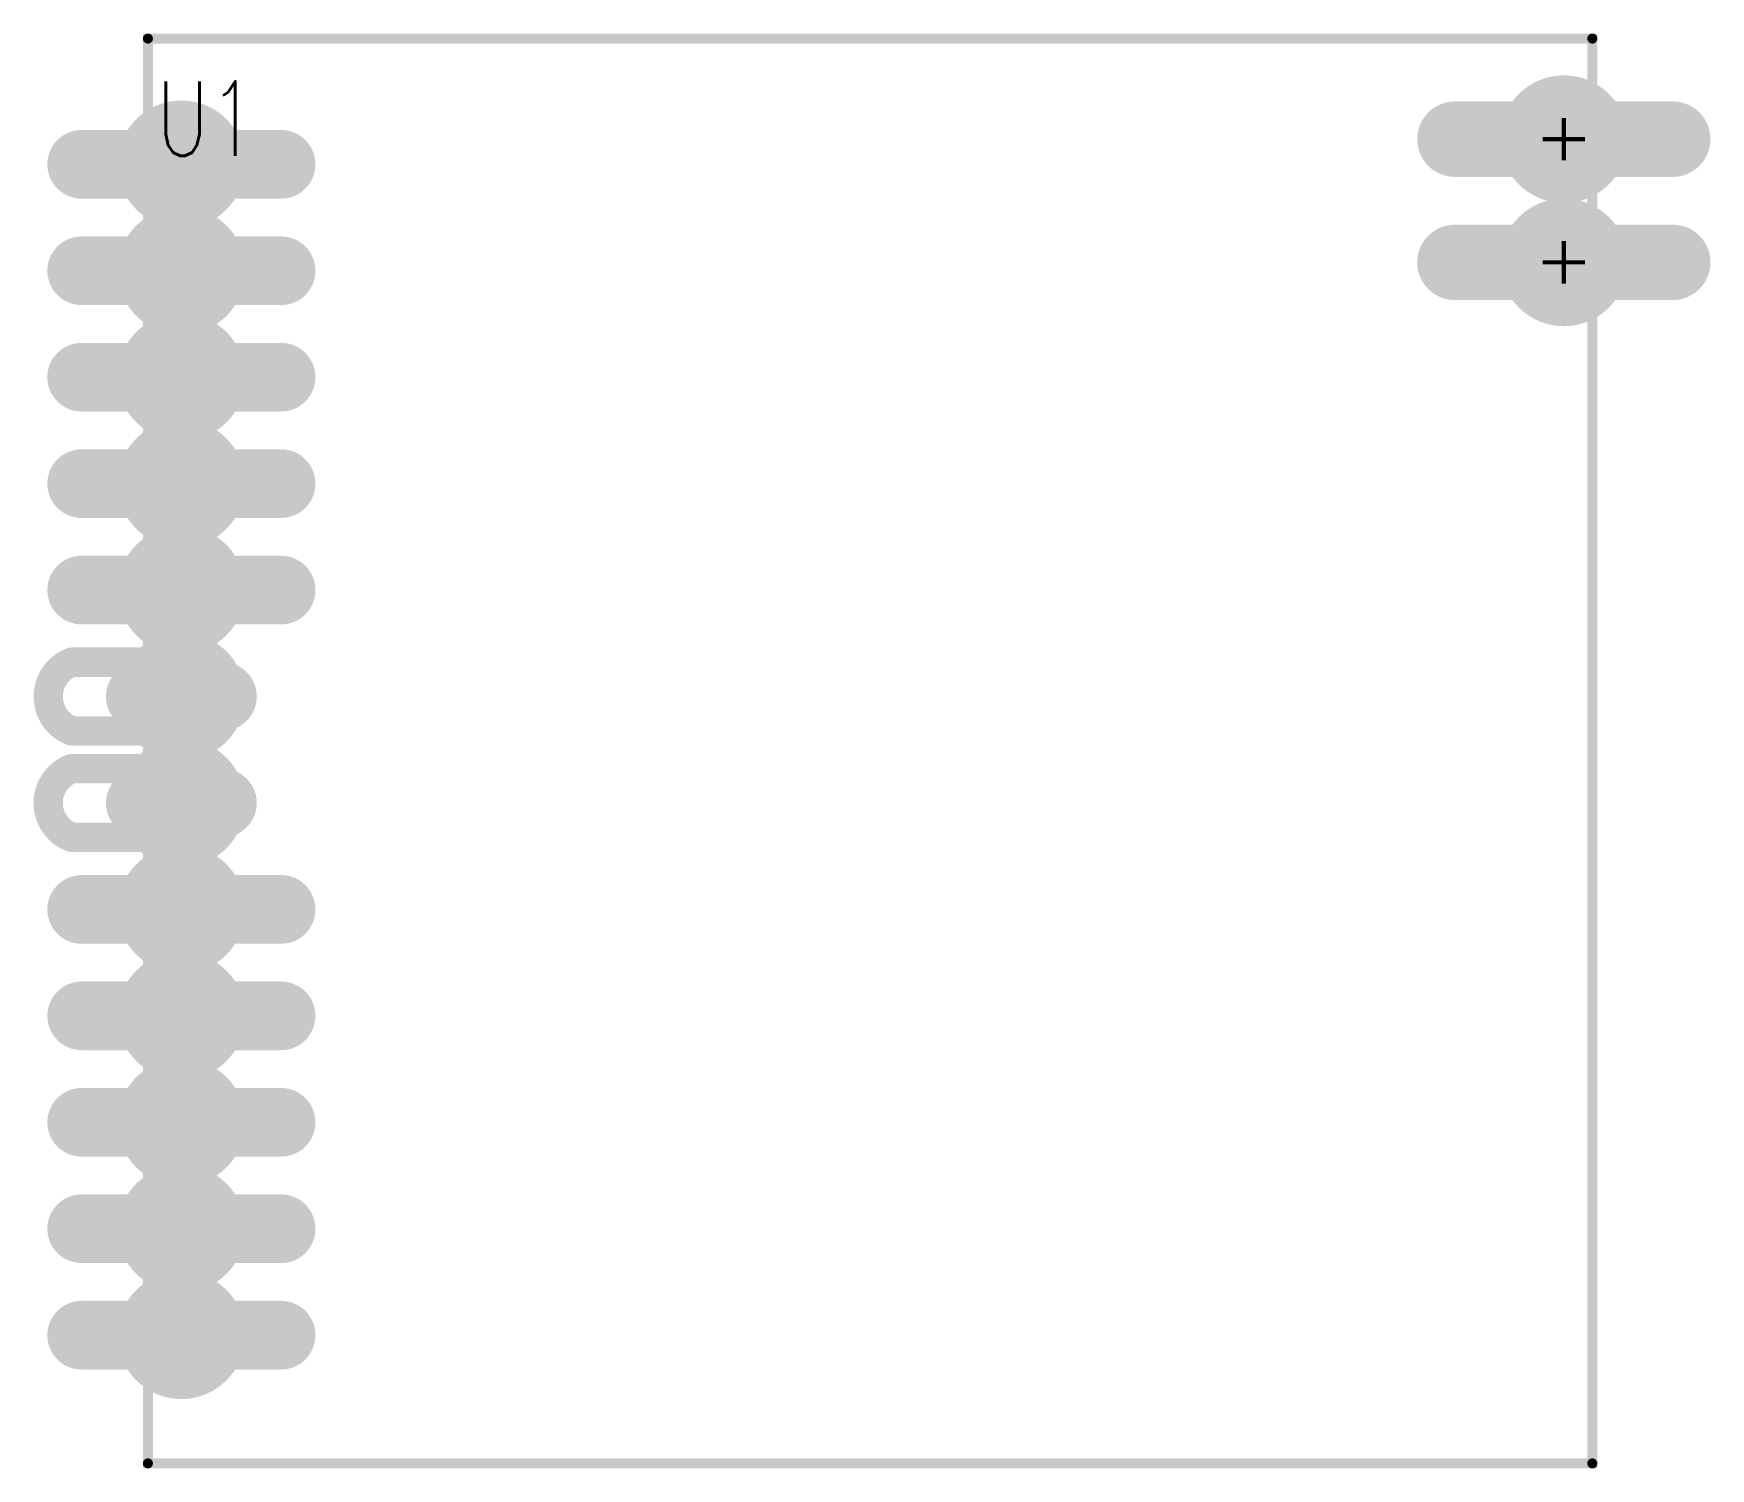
# Model space of a CAD drawing. Extents: x 6842 to 7630, y -1517 to -843.
import ezdxf

# ---------------------------------------------------------------- set-up
doc = ezdxf.new("R2010")
doc.units = 0
doc.linetypes.add('TRMIDX_5', pattern=[2, 1, 1])
doc.linetypes.add('TRMIDX_6', pattern=[2, 1, 1])
for name, color, linetype in [('DRIL_PLTE_THRU_01', 16, 'CONTINUOUS'), ('DRIL_PLTE_THRU_02', 176, 'CONTINUOUS'), ('DRIL_SYMBOL', 254, 'CONTINUOUS'), ('PADS_BOT', 5, 'CONTINUOUS'), ('PADS_INNER', 1, 'CONTINUOUS'), ('PADS_TOP', 1, 'CONTINUOUS'), ('PART_NAME_01', 254, 'CONTINUOUS'), ('PART_TOP_2DLINE_01', 254, 'CONTINUOUS'), ('PART_TOP_COPPER_01', 254, 'CONTINUOUS')]:
    doc.layers.add(name, color=color, linetype=linetype)
doc.styles.add('W5', font='simplex', dxfattribs={"width": 0.75})

# ---------------------------------------------------------------- blocks, each defined once
blk = doc.blocks.new('SMOOTH_13$7795275591')
at = {"const_width": 6.89}
blk.add_lwpolyline([(-3.44, 0, 1), (3.44, 0, 1)], format="xyb", close=True, dxfattribs=at)
blk = doc.blocks.new('SMOOTH_4$7244094488')
at = {"const_width": 2.36}
blk.add_lwpolyline([(-1.18, 0, 1), (1.18, 0, 1)], format="xyb", close=True, dxfattribs=at)
blk = doc.blocks.new('PART_BODY_TOP_1')
at = {"layer": 'PART_TOP_2DLINE_01', "const_width": 4.72}
blk.add_lwpolyline([(674.8, -614.17), (674.8, 55.12), (-3.94, 55.12), (-3.94, -614.17)], close=True, dxfattribs=at)
at = {"layer": 'PART_TOP_COPPER_01', "linetype": 'TRMIDX_5', "const_width": 13.78}
blk.add_lwpolyline([(-6.69, -237.8), (-39.76, -237.8, 0.682154), (-39.76, -270.08), (-6.69, -270.08)], format="xyb", close=True, dxfattribs=at)
at = {"layer": 'PART_TOP_COPPER_01', "linetype": 'TRMIDX_6', "const_width": 13.78}
blk.add_lwpolyline([(-6.69, -287.8), (-39.76, -287.8, 0.682154), (-39.76, -320.08), (-6.69, -320.08)], format="xyb", close=True, dxfattribs=at)
at = {"layer": 'PART_TOP_2DLINE_01'}
for p in [(-3.94, 55.12), (674.8, 55.12), (-3.94, -614.17), (674.8, -614.17)]:
    blk.add_blockref('SMOOTH_4$7244094488', p, dxfattribs=at)
at = {"layer": 'PART_TOP_COPPER_01'}
for p in [(-39.76, -237.8), (-6.69, -237.8), (-39.76, -270.08), (-6.69, -270.08), (-39.76, -287.8), (-6.69, -287.8), (-39.76, -320.08), (-6.69, -320.08)]:
    blk.add_blockref('SMOOTH_13$7795275591', p, dxfattribs=at)
blk = doc.blocks.new('DRIL_HOLE_0')
blk.add_lwpolyline([(0, 0, 1), (0, 0, 1)], format="xyb", close=True)
blk = doc.blocks.new('PAD_0')
at = {"const_width": 30}
blk.add_lwpolyline([(0, -15, 1), (0, 15, 1)], format="xyb", close=True, dxfattribs=at)
blk = doc.blocks.new('PAD_1')
blk.add_lwpolyline([(0, 0, 1), (0, 0, 1)], format="xyb", close=True)
blk = doc.blocks.new('PAD_2')
at = {"const_width": 16.14}
blk.add_lwpolyline([(-46.85, -8.07), (46.85, -8.07, 1), (46.85, 8.07), (-46.85, 8.07, 1)], format="xyb", close=True, dxfattribs=at)
blk = doc.blocks.new('STK_TOP_3')
at = {"layer": 'DRIL_PLTE_THRU_01'}
blk.add_blockref('DRIL_HOLE_0', (0, 0), dxfattribs=at)
at = {"layer": 'DRIL_PLTE_THRU_02'}
blk.add_blockref('DRIL_HOLE_0', (0, 0), dxfattribs=at)
at = {"layer": 'PADS_BOT'}
blk.add_blockref('PAD_1', (0, 0), dxfattribs=at)
at = {"layer": 'PADS_INNER'}
blk.add_blockref('PAD_0', (0, 0), dxfattribs=at)
at = {"layer": 'PADS_TOP'}
blk.add_blockref('PAD_2', (0, 0), dxfattribs=at)
blk = doc.blocks.new('PAD_3')
at = {"const_width": 16.14}
blk.add_lwpolyline([(-19.29, -8.07), (19.29, -8.07, 1), (19.29, 8.07), (-19.29, 8.07, 1)], format="xyb", close=True, dxfattribs=at)
blk = doc.blocks.new('STK_TOP_4')
at = {"layer": 'DRIL_PLTE_THRU_01'}
blk.add_blockref('DRIL_HOLE_0', (0, 0), dxfattribs=at)
at = {"layer": 'DRIL_PLTE_THRU_02'}
blk.add_blockref('DRIL_HOLE_0', (0, 0), dxfattribs=at)
at = {"layer": 'PADS_BOT'}
blk.add_blockref('PAD_1', (0, 0), dxfattribs=at)
at = {"layer": 'PADS_INNER'}
blk.add_blockref('PAD_0', (0, 0), dxfattribs=at)
at = {"layer": 'PADS_TOP'}
blk.add_blockref('PAD_3', (0, 0), dxfattribs=at)
blk = doc.blocks.new('DRIL_SYMBOL_11$811023622')
at = {"layer": 'DRIL_SYMBOL', "const_width": 2}
for points in [[(0, -10), (0, 10)], [(-10, 0), (10, 0)]]:
    blk.add_lwpolyline(points, dxfattribs=at)
blk = doc.blocks.new('DRIL_HOLE_11$811023622')
at = {"const_width": 5.91}
blk.add_lwpolyline([(-2.95, 0, 1), (2.95, 0, 1)], format="xyb", close=True, dxfattribs=at)
blk.add_blockref('DRIL_SYMBOL_11$811023622', (0, 0))
blk = doc.blocks.new('PAD_4')
at = {"const_width": 9.84}
blk.add_lwpolyline([(0, -4.92, 1), (0, 4.92, 1)], format="xyb", close=True, dxfattribs=at)
blk = doc.blocks.new('PAD_5')
at = {"const_width": 17.72}
blk.add_lwpolyline([(-51.18, -8.86), (51.18, -8.86, 1), (51.18, 8.86), (-51.18, 8.86, 1)], format="xyb", close=True, dxfattribs=at)
blk = doc.blocks.new('STK_TOP_5')
at = {"layer": 'DRIL_PLTE_THRU_01'}
blk.add_blockref('DRIL_HOLE_11$811023622', (0, 0), dxfattribs=at)
at = {"layer": 'DRIL_PLTE_THRU_02'}
blk.add_blockref('DRIL_HOLE_11$811023622', (0, 0), dxfattribs=at)
at = {"layer": 'PADS_BOT'}
blk.add_blockref('PAD_4', (0, 0), dxfattribs=at)
at = {"layer": 'PADS_INNER'}
blk.add_blockref('PAD_0', (0, 0), dxfattribs=at)
at = {"layer": 'PADS_TOP'}
blk.add_blockref('PAD_5', (0, 0), dxfattribs=at)
blk = doc.blocks.new('SYM_TOP_2')
for name, p in [('PART_BODY_TOP_1', (0, 0)), ('STK_TOP_5', (661.42, 7.87)), ('STK_TOP_3', (11.81, -3.94)), ('STK_TOP_5', (661.42, -50)), ('STK_TOP_3', (11.81, -53.94)), ('STK_TOP_3', (11.81, -103.94)), ('STK_TOP_3', (11.81, -153.94)), ('STK_TOP_3', (11.81, -203.94)), ('STK_TOP_4', (11.81, -253.94)), ('STK_TOP_4', (11.81, -303.94)), ('STK_TOP_3', (11.81, -353.94)), ('STK_TOP_3', (11.81, -403.94)), ('STK_TOP_3', (11.81, -453.94)), ('STK_TOP_3', (11.81, -503.94)), ('STK_TOP_3', (11.81, -553.94))]:
    blk.add_blockref(name, p)
blk = doc.blocks.new('PART_TOP_0')
blk.add_blockref('SYM_TOP_2', (0, 0))
at = {"layer": 'PART_NAME_01', "style": 'W5', "width": 0.75}
blk.add_text('U1', height=35, dxfattribs=at).set_placement((0, 0))

msp = doc.modelspace()

# ---------------------------------------------------------------- block references
msp.add_blockref('PART_TOP_0', (6900, -900))

doc.saveas('drawing.dxf')
